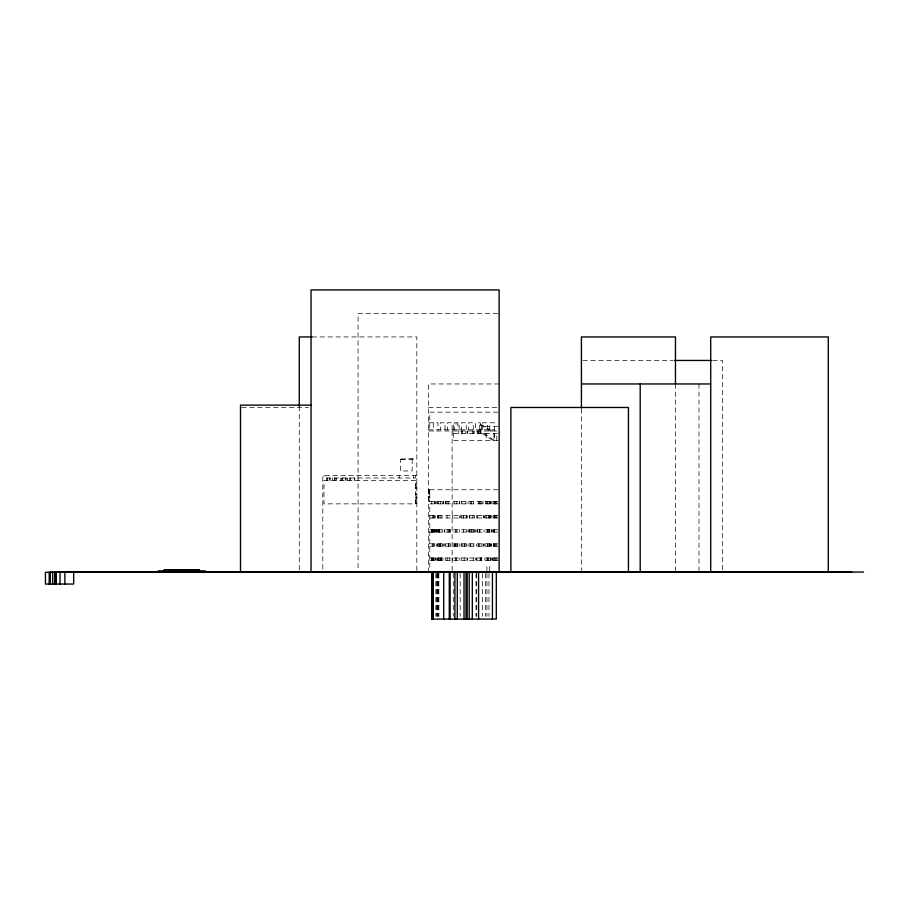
<?xml version="1.0" encoding="UTF-8"?>
<svg xmlns="http://www.w3.org/2000/svg" width="909" height="909" viewBox="0 0 909 909"><rect width="100%" height="100%" fill="white"/><g stroke="black" fill="none" stroke-linecap="round" stroke-linejoin="round"><path stroke-width="0.68" stroke-dasharray="4.54 3.41" d="M497.723 313.435L358.066 313.435L358.066 570.636M312.037 336.944L416.845 336.944L416.845 570.636M582.828 360.453L673.114 360.453M712.611 360.453L722.485 360.453L722.485 570.636M499.132 383.962L428.594 383.962L428.594 570.647M241.68 407.482L308.481 407.482M428.594 407.482L497.723 407.482M497.95 412.175L429.775 412.175L429.775 430.991M428.594 422.765L438.002 422.765L438.002 429.809M479.736 425.117L480.327 425.117M497.95 426.287L481.497 426.287L481.497 430.991M428.594 429.809L494.428 429.809M428.594 430.991L499.132 430.991M453.284 433.343L497.95 433.343M497.95 440.388L453.284 440.388L453.284 423.935L457.988 423.935L457.988 430.991M416.845 475.657L322.797 475.657L322.797 570.636M415.663 483.168L416.845 483.168M415.663 484.792L416.845 484.792M415.663 485.247L416.845 485.247M415.663 487.19L416.845 487.19M415.663 488.349L416.845 488.349M415.663 488.656L416.845 488.656M497.95 489.769L429.775 489.769L429.775 501.518L497.95 501.518M428.594 489.917L429.775 489.917M428.594 490.053L429.775 490.053M428.594 490.371L429.775 490.371M428.594 490.655L429.775 490.655M428.594 491.383L429.775 491.383M428.594 491.917L429.775 491.917M428.594 492.303L429.775 492.303M428.594 492.451L429.775 492.451M415.663 493.257L416.845 493.257M428.594 493.28L429.775 493.28M428.594 493.792L429.775 493.792M415.663 494.212L416.845 494.212M428.594 496.416L429.775 496.416M415.663 497.053L416.845 497.053M428.594 497.098L429.775 497.098M428.594 497.507L429.775 497.507M415.663 497.666L416.845 497.666M428.594 497.746L429.775 497.746M415.663 498.007L416.845 498.007M428.594 499.007L429.775 499.007M415.663 499.132L416.845 499.132M428.594 500.245L429.775 500.245M415.663 500.45L416.845 500.45M415.663 501.132L416.845 501.064M428.594 501.313L429.775 501.313M415.663 502.188L416.845 502.188M415.663 503.313L416.845 503.313M497.95 503.87L429.775 503.87L429.775 570.75M429.775 515.63L497.95 515.63M429.775 517.982L497.95 517.982M429.775 529.731L497.95 529.731M429.775 532.083L497.95 532.083M429.775 543.843L497.95 543.843M429.775 546.195L497.95 546.195M429.775 557.944L497.95 557.944M429.775 560.296L497.95 560.296M492.076 430.991L480.327 423.935L479.736 423.935L479.736 430.991M480.327 424.526L494.428 433.923L494.428 440.388L480.327 430.991M482.088 433.343L492.667 440.388M698.976 383.962L698.976 570.636M675.467 383.962L675.467 570.636M581.419 408.743L581.419 570.636M496.859 501.518L496.859 503.87M496.984 557.944L496.984 560.296M496.78 440.388L496.78 434.513L493.962 434.513L493.962 440.388M496.791 515.63L496.791 517.982M496.757 543.843L496.757 546.195M495.78 501.518L495.78 503.87M495.825 515.63L495.859 517.982M495.814 557.944L495.814 560.296M495.666 501.518L495.666 503.87M495.269 543.843L495.269 546.195M495.11 501.518L495.11 503.87M494.916 501.518L494.939 503.87M494.905 515.63L494.905 517.982M494.598 543.843L494.598 546.195M494.757 557.944L494.757 560.296M494.428 430.991L494.428 422.765L489.724 422.765L489.724 429.809M494.553 501.518L494.553 503.87M494.473 515.63L494.473 517.982M494.212 501.518L494.212 503.87M494.36 529.731L494.36 532.083M494.144 529.731L494.144 532.083M493.917 543.843L493.917 546.195M493.701 515.63L493.757 517.982M493.723 529.731L493.723 532.083M493.655 543.843L493.655 546.195M493.269 557.944L493.269 560.296M492.996 501.518L492.996 503.87M492.61 557.944L492.61 560.296M492.462 529.731L492.462 532.083M492.314 557.944L492.314 560.296M491.928 515.63L491.928 517.982M491.621 529.731L491.621 532.083M491.599 543.843L491.655 546.195M491.417 501.518L491.417 503.87M491.269 529.731L491.269 532.083M491.167 543.843L491.167 546.195M491.133 557.944L491.133 560.296M490.849 515.63L490.849 517.982M490.678 515.63L490.678 517.982M490.758 557.944L490.758 560.296M490.53 557.944L490.53 560.296M490.394 501.518L490.394 503.87M490.337 543.843L490.337 546.195M490.076 501.518L490.076 503.87M489.962 515.63L489.962 517.982M489.951 543.843L489.951 546.195M489.815 501.518L489.701 503.87M489.667 529.731L489.667 532.083M489.724 570.875L489.724 566.182L486.906 566.182L486.906 572.056M489.644 529.731L489.644 532.083M489.474 543.843L489.474 546.195M489.383 515.63L489.383 517.982M489.247 515.63L489.247 517.982M488.962 573.443L488.962 616.313M488.565 529.731L488.565 532.083M488.474 515.63L488.474 517.982M488.417 557.944L488.417 560.296M488.053 543.843L488.053 546.195M487.883 501.518L487.883 503.87M487.713 543.843L487.622 546.195M487.678 557.944L487.678 560.296M487.44 529.731L487.44 532.083M487.372 429.809L487.372 422.765L482.668 422.765L482.668 429.809M487.076 529.731L487.076 532.083M487.031 557.944L487.031 560.296M486.94 501.518L486.94 503.87M486.94 573.443L486.94 616.313M486.201 433.343L486.201 440.388M486.167 515.63L486.167 517.982M485.849 501.518L485.804 503.87M485.645 573.443L485.633 616.313M485.008 515.63L485.008 517.982M485.031 543.843L485.031 546.195M484.895 557.944L484.895 560.296M484.088 515.63L484.088 517.982M484.02 529.731L484.02 532.083M484.008 543.843L484.008 546.195M483.645 543.843L483.645 546.195M483.418 515.63L483.418 517.982M483.054 501.518L483.054 503.87M482.338 573.443L482.338 616.313M481.952 501.518L481.952 503.87M482.02 543.843L482.02 546.195M481.475 557.944L481.475 560.296M481.088 557.944L481.088 560.296M480.838 430.991L480.918 433.343M480.656 557.944L480.656 560.296M480.338 433.343L480.327 422.765L475.623 422.765L475.623 429.809M480.213 501.518L480.213 503.87M480.145 557.944L480.145 560.296M479.827 529.731L479.827 532.083M479.622 501.518L479.622 503.87M479.441 529.731L479.441 532.083M479.077 430.991L479.077 433.343M479.134 543.843L479.134 546.195M478.725 430.991L478.725 433.343M478.566 501.518L478.566 503.87M478.134 430.991L478.134 433.343M478.214 543.843L478.214 546.195M477.691 529.731L477.691 532.083M477.339 430.991L477.339 433.343M477.339 515.63L477.339 517.982M476.839 529.731L476.839 532.083M476.907 557.944L476.907 560.296M476.611 543.843L476.611 546.195M476.68 557.944L476.68 560.296M476.566 515.63L476.566 517.982M476.441 573.443L476.441 616.313M476.055 573.443L476.055 616.313M475.68 557.944L475.68 560.296M475.202 529.731L475.202 532.083M474.862 529.731L474.862 532.083M474.543 515.63L474.543 517.982M474.282 430.991L474.282 433.343M473.782 529.731L473.782 532.083M473.691 543.843L473.691 546.195M473.555 430.991L473.555 433.343M473.555 501.518L473.555 503.87M473.271 429.809L473.271 422.765L468.567 422.765L468.567 429.809M473.225 557.944L473.225 560.296M472.919 515.63L472.919 517.982M472.271 430.991L472.271 433.343M471.964 529.731L471.964 532.083M471.487 501.518L471.487 503.87M470.942 529.731L470.942 532.083M470.385 543.843L470.385 546.195M470.271 501.518L470.271 503.87M470.033 543.843L470.033 546.195M469.714 515.63L469.714 517.982M469.476 529.731L469.476 532.083M469.283 515.63L469.283 517.982M468.942 529.731L468.942 532.083M468.135 501.518L468.135 503.87M468.055 529.731L468.055 532.083M468.067 543.843L468.067 546.195M467.715 515.63L467.715 517.982M467.703 557.944L467.703 560.296M467.544 430.991L467.544 433.343M467.192 430.991L467.192 433.343M467.056 557.944L467.056 560.296M466.669 543.843L466.669 546.195M466.419 515.63L466.419 517.982M466.408 529.731L466.408 532.083M466.215 429.809L466.215 422.765L461.511 422.765L461.511 429.809M466.192 515.63L466.192 517.982M465.863 430.991L465.863 433.343M465.897 501.518L465.897 503.87M464.908 543.843L464.908 546.195M464.238 543.843L464.238 546.195M464.147 557.944L464.147 560.296M463.556 515.63L463.556 517.982M463.488 529.731L463.488 532.083M463.306 515.63L463.306 517.982M462.397 430.991L462.397 433.343M462.045 543.843L462.045 546.195M461.772 501.518L461.772 503.87M461.499 430.991L461.499 433.343M461.545 515.63L461.545 517.982M461.136 543.843L461.136 546.195M461.204 557.944L461.204 560.296M460.533 515.63L460.522 517.982M460.159 573.443L460.159 616.313M459.784 501.518L459.784 503.87M459.579 515.63L459.579 517.982M459.511 501.518L459.511 503.87M459.352 529.731L459.352 532.083M459.318 543.843L459.193 546.195M459.159 429.809L459.159 422.765L454.455 422.765L454.455 429.809M459.159 557.944L459.159 560.296M458.772 430.991L458.772 433.343M457.397 543.843L457.397 546.195M456.886 501.518L456.886 503.87M456.818 529.731L456.818 532.083M456.591 557.944L456.591 560.296M456.034 543.843L456.034 546.195M455.807 543.843L455.807 546.195M455.693 529.731L455.693 532.083M455.636 557.944L455.636 560.296M454.625 543.843L454.625 546.195M454.136 501.518L454.114 503.87M453.955 543.843L453.955 546.195M453.284 573.443L453.284 616.313M452.364 515.63L452.364 517.982M452.512 557.944L452.512 560.296M452.114 429.809L452.114 422.765L447.41 422.765L447.41 429.809M452.114 430.991L452.114 570.647M450.353 529.731L450.353 532.083M450.296 543.843L450.296 546.195M449.819 557.944L449.819 560.296M449.694 529.731L449.694 532.083M448.989 529.731L448.989 532.083M448.807 501.518L448.807 503.87M448.785 543.843L448.785 546.195M448.455 543.843L448.455 546.195M447.921 529.731L447.921 532.083M447.069 515.63L447.069 517.982M447.137 557.944L447.137 560.296M446.978 501.518L446.978 503.87M445.512 501.518L445.512 503.87M445.217 501.518L445.217 503.87M445.228 557.944L445.228 560.296M445.058 429.809L445.058 422.765L440.354 422.765L440.354 429.809M445.126 543.843L445.126 546.195M444.842 543.843L444.842 546.195M444.535 529.731L444.535 532.083M444.228 529.731L444.228 532.083M443.524 501.518L443.524 503.87M443.592 543.843L443.592 546.195M443.262 501.518L443.262 503.87M442.922 557.944L442.922 560.296M442.853 501.518L442.853 503.87M442.376 543.843L442.376 546.195M442.217 529.731L442.217 532.083M441.99 515.63L441.99 517.982M441.615 557.944L441.615 560.296M440.99 557.944L441.172 560.296M440.831 543.843L440.831 546.195M440.638 557.944L440.638 560.296M440.411 501.518L440.354 503.87M440.058 515.63L440.058 517.982M440.161 543.843L440.161 546.195M439.797 557.944L439.797 560.296M439.638 529.731L439.479 532.083M439.365 529.731L439.365 532.083M439.286 543.843L439.286 546.195M439.047 529.731L439.047 532.083M438.854 573.443L438.854 616.313M438.547 501.518L438.547 503.87M438.615 515.63L438.615 517.982M438.456 529.731L438.456 532.083M438.513 557.944L438.513 560.296M438.195 573.443L438.195 616.313M438.127 515.63L438.127 517.982M438.013 543.843L438.013 546.195M437.763 543.843L437.763 546.195M437.911 557.944L437.911 560.296M437.956 573.443L437.956 616.313M437.683 573.443L437.683 616.313M437.49 501.518L437.49 503.87M437.49 515.63L437.49 517.982M437.445 529.731L437.445 532.083M437.24 557.944L437.24 560.296M436.877 529.731L436.877 532.083M436.661 501.518L436.661 503.87M436.672 529.731L436.672 532.083M436.32 529.731L436.354 532.083M436.331 543.843L436.331 546.195M436.138 573.443L436.138 616.313M435.934 529.731L435.934 532.083M436.059 557.944L436.059 560.296M436.059 573.443L436.059 616.313M435.809 557.944L435.809 560.296M435.525 501.518L435.661 503.87M435.559 529.731L435.559 532.083M435.229 515.63L435.229 517.982M435.013 529.731L435.013 532.083M434.82 557.944L434.82 560.296M434.729 543.843L434.729 546.195M434.434 515.63L434.434 517.982M434.218 529.731L434.218 532.083M434.093 529.731L434.104 532.083M433.877 529.731L433.911 532.083M433.684 515.63L433.684 517.982M433.718 543.843L433.718 546.195M433.627 557.944L433.627 560.296M433.298 422.765L433.298 430.991M433.138 557.944L433.138 560.296M432.832 515.63L432.832 517.982M432.786 529.731L432.786 532.083M432.616 529.731L432.616 532.083M432.502 557.944L432.502 560.296M432.332 543.843L432.332 546.195M432.127 529.731L432.127 532.083M431.9 557.944L431.9 560.296M431.798 501.518L431.798 503.87M431.798 529.731L431.798 532.083M431.57 529.731L431.57 532.083M431.366 557.944L431.366 560.296M415.663 475.657L415.663 478.009L323.979 478.009L323.979 475.657M413.311 475.657L413.311 478.009M412.141 459.204L412.141 470.953L400.38 470.953L400.38 459.204M399.21 475.657L399.21 478.009M354.771 478.009L354.771 480.361M354.59 478.009L354.59 480.361M350.351 478.009L350.351 480.361M349.658 478.009L349.658 480.361M347.59 478.009L347.59 480.361M346.159 478.009L346.159 480.361M345.386 478.009L345.386 480.361M342.795 478.009L342.795 480.361M341.75 478.009L341.75 480.361M340.841 478.009L340.841 480.361M336.58 478.009L336.58 480.361M335.126 478.009L335.126 480.361M334.342 478.009L334.342 480.361M332.376 478.009L332.376 480.361M330.149 478.009L330.149 480.361M329.388 478.009L329.388 480.361M327.615 478.009L327.615 480.361M326.797 478.009L326.797 480.361M299.288 406.346L299.288 570.636M413.311 458.965L399.21 459.204L413.311 458.965M415.663 480.361L323.979 480.361L323.979 503.87L415.663 503.87L415.663 480.361M434.763 503.87L434.763 501.518L434.707 503.87"/><path stroke-width="1.36" d="M312.037 336.944L299.288 336.944L299.288 406.346M674.523 360.453L711.202 360.453M581.419 383.962L710.724 383.962M311.037 405.13L240.51 405.13L240.51 572.056M863.55 572.056L50.279 572.056L50.279 584.044M51.097 572.295L45.45 572.295L45.45 584.044L73.663 584.044L73.663 572.295M55.619 572.295L851.79 572.056M828.281 572.056L828.281 336.944L710.724 336.944L710.724 572.056M675.467 383.689L675.467 336.944L581.419 336.944L581.419 408.005M640.197 383.962L640.197 572.056M628.437 572.056L628.437 407.482L510.881 407.482L510.881 572.295M499.132 572.056L499.132 289.926L311.037 289.926L311.037 572.056M496.291 572.056L496.291 619.074L431.798 619.074L431.798 572.056M492.428 572.056L492.428 619.074M478.588 572.056L478.588 619.074M472.305 572.056L472.305 619.074M469.214 572.056L469.214 619.074M467.169 572.056L467.169 619.074M466.033 572.056L466.033 619.074M464.022 572.056L464.022 619.074M457.295 572.056L457.295 619.074M454.909 572.056L454.909 619.074M450.125 572.056L450.125 619.074M449.296 572.056L449.296 619.074M443.694 572.056L443.694 619.074M433.207 572.056L433.207 619.074M432.741 572.056L432.741 619.074M432.275 572.056L432.275 619.074M432.048 572.056L432.048 619.074M205.241 572.056L205.241 570.875L158.223 570.875L158.223 572.056M199.366 570.875L199.366 569.704L164.097 569.704L164.097 570.875M181.732 569.704L181.732 572.295M64.857 572.295L64.857 584.044M60.028 572.295L60.028 584.044M56.063 572.295L56.063 584.044M55.631 572.056L55.631 584.044M54.779 572.056L54.779 584.044M52.699 572.056L52.699 584.044M49.211 572.295L49.211 584.044"/></g></svg>
